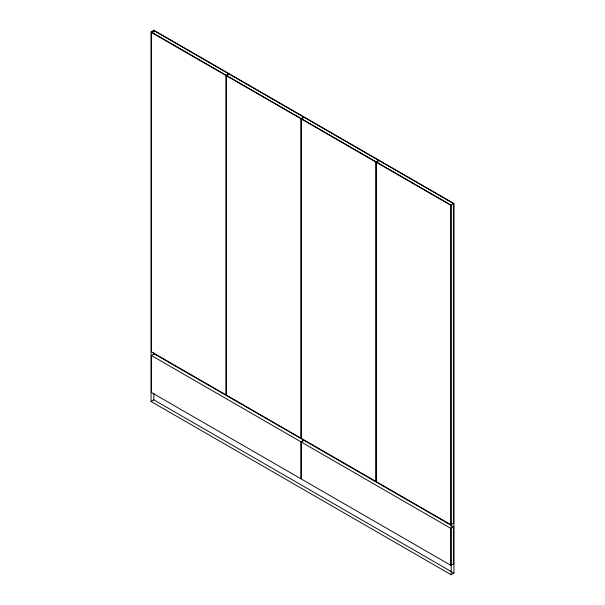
<?xml version="1.0" encoding="UTF-8"?>
<svg xmlns="http://www.w3.org/2000/svg" width="605" height="605" viewBox="0 0 605 605"><rect width="100%" height="100%" fill="white"/><g stroke="black" fill="none" stroke-linecap="round" stroke-linejoin="round"><path stroke-width="0.91" d="M151.053 31.868L153.851 30.25L453.947 203.507L453.947 573.132L451.148 574.75L151.053 401.493L151.053 31.868L451.148 205.125L451.148 574.75M151.371 32.42L154.169 30.802L228.796 73.886L225.998 75.504L151.371 32.42L151.371 351.777L225.998 394.861L225.998 75.504M226.315 75.693L229.113 74.075L303.74 117.158L300.942 118.777L226.315 75.693L226.315 395.042L300.942 438.126L300.942 118.777M301.26 118.958L304.058 117.34L378.685 160.423L375.887 162.042L301.26 118.958L301.26 438.315L375.887 481.398L375.887 162.042M376.204 162.231L379.002 160.612L453.629 203.696L453.629 523.045L450.831 524.664L376.204 481.58L376.204 162.231L450.831 205.314L453.947 203.507M151.371 355.475L154.169 353.857L303.74 440.206L300.942 441.824L151.371 355.475L151.371 392.433L300.942 478.789L300.942 441.824M151.053 401.493L153.851 399.875L453.947 573.132M301.26 442.013L304.058 440.395L453.629 526.743L453.629 563.709L450.831 565.327L301.26 478.971L301.26 442.013L450.831 528.362L453.629 526.743M450.831 205.314L450.831 524.664M450.831 528.362L450.831 565.327M153.851 30.25L153.851 32.133M153.851 352.73L153.851 354.613M153.851 393.273L153.851 399.875"/></g></svg>
